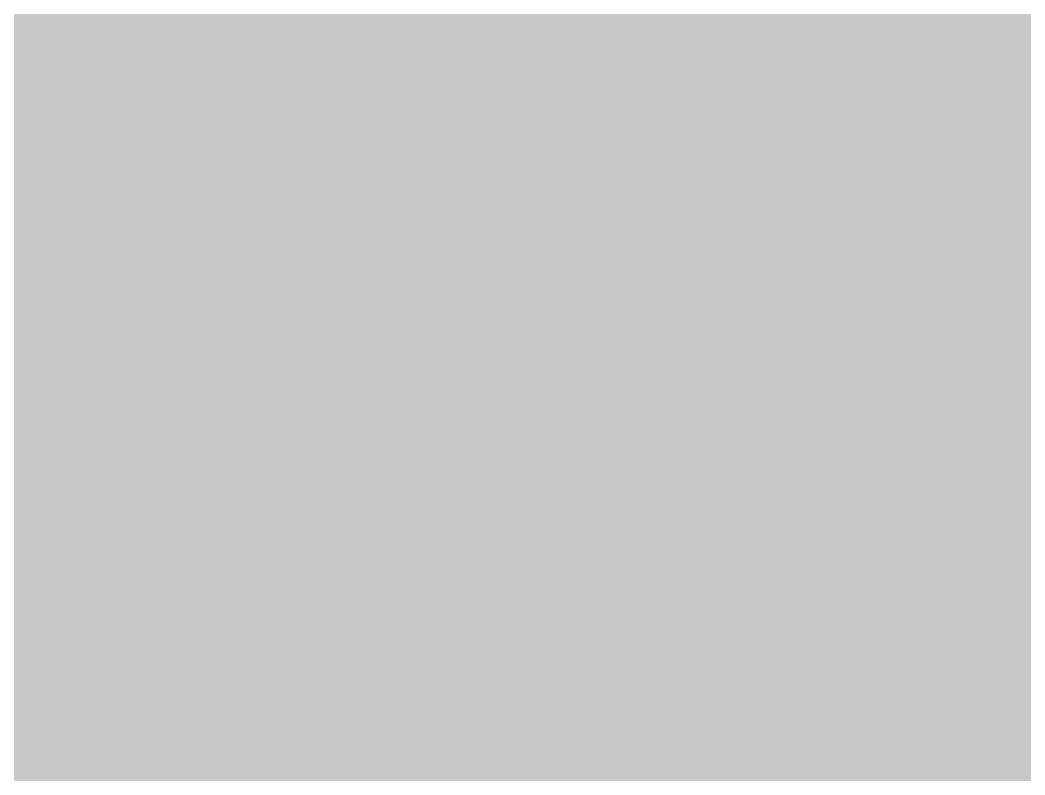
# Model space of a CAD drawing. Header units: millimetres. Extents: x 396621004 to 402046651, y 6785344214 to 6789799943.
# Drawn here: x 398699579 to 398705899, y 6787120559 to 6787125306 of the extents above; entities that cross this region are included whole.
import ezdxf

# ---------------------------------------------------------------- set-up
doc = ezdxf.new("R2010")
doc.units = ezdxf.units.MM
doc.header["$MEASUREMENT"] = 0
doc.layers.add('03 Alueiden rajat_Kynä_nro__182', color=7, linetype='Continuous', lineweight=0, true_color=0xbabdd2)

msp = doc.modelspace()

# ---------------------------------------------------------------- hatches: boundary and pattern name
at = {"layer": '03 Alueiden rajat_Kynä_nro__182', "linetype": 'Continuous', "lineweight": 0, "true_color": 0x5d5e69}
msp.add_hatch(color=251, dxfattribs=at).paths.add_polyline_path([(398666569.45, 6787168015.94), (398658757.04, 6787123820.66), (398669927.94, 6787124154.3), (398677280.39, 6787123515.59), (398681728.01, 6787123130.5), (398690827.2, 6787120946.68), (398692855.5, 6787120459.89), (398701885.52, 6787117669.25), (398712094.84, 6787111147.76), (398718909.48, 6787107006.81), (398720922.7, 6787101375.52), (398720935.37, 6787101117.88), (398721049.06, 6787098624.9), (398722312.59, 6787097114.55), (398725777.36, 6787098223.9), (398748689.77, 6787107966.01), (398750369.77, 6787108414.01), (398752223.78, 6787110462.01), (398752985.78, 6787111774.01), (398754255.78, 6787112594.02), (398754963.78, 6787113938.02), (398754963.78, 6787115170.02), (398754329.78, 6787117110.02), (398754537.78, 6787120946.03), (398756738.08, 6787130091.19), (398770791.8, 6787150178.07), (398776127, 6787167432.06), (398780631.44, 6787198712.33), (398771370.7, 6787211449.09), (398731301.36, 6787225905.84), (398723847.55, 6787214871.18), (398713964.09, 6787204497.21), (398703683.87, 6787194117.81), (398690436.11, 6787181378.85), (398678581.4, 6787173697.23)])

doc.saveas('drawing.dxf')
